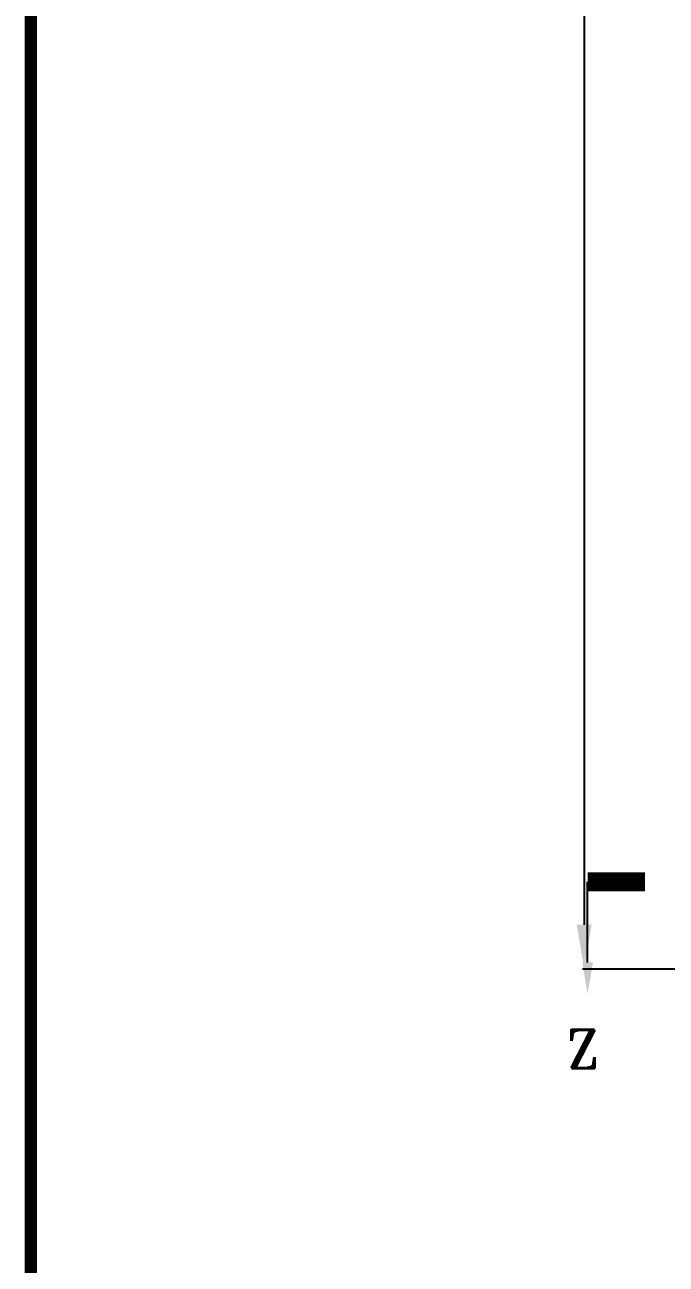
# Model space of a CAD drawing. Extents: x 81444 to 119867, y -54816 to -29062.
# Drawn here: x 86419 to 86923, y -40682 to -39706 of the extents above; entities that cross this region are included whole.
import ezdxf
from ezdxf.enums import TextEntityAlignment as Align

# ---------------------------------------------------------------- set-up
doc = ezdxf.new("R2010")
doc.units = 0
doc.header["$LTSCALE"] = 100
doc.header["$MEASUREMENT"] = 0
for name, color, linetype in [('LOOP', 5, 'Continuous'), ('t', 1, 'Continuous'), ('TEXT', 7, 'Continuous')]:
    doc.layers.add(name, color=color, linetype=linetype)
doc.styles.add('ROMANT', font='romant.shx')
doc.styles.get("Standard").update_dxf_attribs({"font": ''})
doc.styles.get('Standard').set_extended_font_data('SimSun')
doc.dimstyles.new('ISO-25', dxfattribs={"dimtxt": 35, "dimasz": 35, "dimexe": 1.25, "dimexo": 0.625, "dimtad": 1, "dimtoh": 1, "dimdec": 0, "dimtxsty": 'Standard', "dimcen": 2.5, "dimadec": 0, "dimazin": 0, "dimtfac": 1, "dimtdec": 0, "dimtmove": 0, "dimatfit": 3, "dimfxl": 0, "dimarcsym": 0})

# ---------------------------------------------------------------- blocks, each defined once
blk = doc.blocks.new('*D213')
at = {"color": 0, "lineweight": -2}
for p, q in [((86975.47, -38649.59), (86857.61, -38649.59)), ((86858.86, -38684.59), (86858.86, -40415.09)), ((86975.47, -40450.09), (86857.61, -40450.09))]:
    blk.add_line(p, q, dxfattribs=at)
at = {"color": 0}
for points in [[(86864.69, -38684.59), (86853.02, -38684.59), (86858.86, -38649.59)], [(86853.02, -40415.09), (86864.69, -40415.09), (86858.86, -40450.09)]]:
    blk.add_solid(points, dxfattribs=at)
at = {"layer": 'Defpoints', "color": 0}
for p in [(86976.09, -38649.59), (86858.86, -40450.09), (86976.09, -40450.09)]:
    blk.add_point(p, dxfattribs=at)
at = {"color": 0, "insert": (86840.73, -39549.84), "char_height": 35, "attachment_point": 5, "rotation": 90}
blk.add_mtext('1800', dxfattribs=at)
blk = doc.blocks.new('图框')
at = {"layer": 't', "color": 7, "const_width": 9.62}
blk.add_lwpolyline([(4115.64, -3151.58), (4115.64, 0), (0, 0), (0, -3151.58)], close=True, dxfattribs=at)
at = {"color": 7, "flags": 8}
for tag, p, height in [('DWG.NAME:', (1381.64, -2910.38), 25), ('PROJECTNAME:', (3125.48, -2912.81), 24), ('PROJECTNAME：', (3339.11, -2913.11), 25), ('DWG.NO.:', (3128.19, -3030.4), 24), ('图纸编号', (3315.36, -3052.4), 24), ('FILENO.:', (3128.67, -3106.1), 24), ('文档号', (3317.73, -3124.13), 24)]:
    blk.add_attdef(tag, p, '', height=height, dxfattribs=at)
for tag, p in [('图纸名称:', (1377.81, -2965.92)), ('项目名称：', (3121.56, -2984.31)), ('项目名称：', (3325.04, -2984.31))]:
    blk.add_attdef(tag, text='', height=25, dxfattribs=at).set_placement(p, align=Align.BOTTOM_LEFT)
for tag, height, p in [('RENLIU', 24, (698.19, -2950.38)), ('SHUFENWANG', 24, (885.79, -2950.38)), ('FANGHOU', 24, (1069.73, -2950.38)), ('DANDANLI', 24, (1250.02, -2950.38)), ('A', 23, (59.9, -2974.88)), ('设计时间', 23, (213.87, -2974.88)), ('刘仁', 23, (698.19, -3002.19)), ('王姝芬', 23, (885.79, -3002.19)), ('侯方', 23, (1069.73, -3002.19)), ('李丹丹', 23, (1250.02, -3002.19)), ('#10STATIONONTROLCABINETCOVER', 30, (1777.9, -3017.18)), ('PAGEXOFX', 24, (3953.71, -3039.08)), ('REV.', 24, (59.38, -3063.05)), ('DATE', 24, (208.91, -3063.05)), ('DESCRIPTION', 24, (451.72, -3063.05)), ('PREPARED', 24, (698.19, -3063.05)), ('CHECKED', 24, (885.79, -3063.05)), ('SIGNED', 24, (1069.73, -3063.05)), ('APPROVED', 24, (1250.02, -3063.05)), ('图纸名称', 30, (1777.9, -3094.7)), ('第几页共几页', 24, (3953.71, -3114.08))]:
    blk.add_attdef(tag, text='', height=height, dxfattribs=at).set_placement(p, align=Align.MIDDLE)
at = {"color": 7, "width": 0.8, "flags": 8}
blk.add_attdef('HANGZHOUHOLLYSYSAUTOMATIONCO.,LTD.', text='', height=24, dxfattribs=at).set_placement((2770.08, -3045.71), align=Align.MIDDLE)

msp = doc.modelspace()

# ---------------------------------------------------------------- linework, layer by layer
at = {"layer": 'LOOP', "color": 5}
msp.add_line((86861.6, -40444.78), (86861.6, -40381.38), dxfattribs=at)
msp.add_line((86861.6, -40444.78), (86861.6, -40381.38), dxfattribs=at)
at = {"layer": 'LOOP', "color": 5, "const_width": 15}
msp.add_lwpolyline([(86861.6, -40381.38), (86906.74, -40381.38)], dxfattribs=at)
msp.add_lwpolyline([(86861.6, -40381.38), (86906.74, -40381.38)], dxfattribs=at)
at = {"layer": 'LOOP', "color": 5}
msp.add_solid([(86865.76, -40444.78), (86861.6, -40469.78), (86857.43, -40444.78)], dxfattribs=at)
msp.add_solid([(86865.76, -40444.78), (86861.6, -40469.78), (86857.43, -40444.78)], dxfattribs=at)

# ---------------------------------------------------------------- block references
at = {"color": 1}
msp.add_blockref('图框', (86423.4, -38168.54), dxfattribs=at)

# ---------------------------------------------------------------- texts
at = {"layer": 'TEXT', "color": 5, "style": 'ROMANT'}
msp.add_text('Z', height=30, dxfattribs=at).set_placement((86857.88, -40527.93), align=Align.CENTER)
msp.add_text('Z', height=30, dxfattribs=at).set_placement((86857.88, -40527.93), align=Align.CENTER)

# ---------------------------------------------------------------- dimensions: what is measured, and where the dimension line sits
at = {"color": 3}
dim = msp.add_linear_dim(base=(86858.85695, -40450.08961), p1=(86976.0915, -38649.58964), p2=(86976.0915, -40450.08961), angle=90, dimstyle='ISO-25', dxfattribs=at)
dim.commit()
dim.dimension.update_dxf_attribs({"geometry": '*D213', "text_midpoint": (86840.73195, -39549.83963)})

doc.saveas('drawing.dxf')
